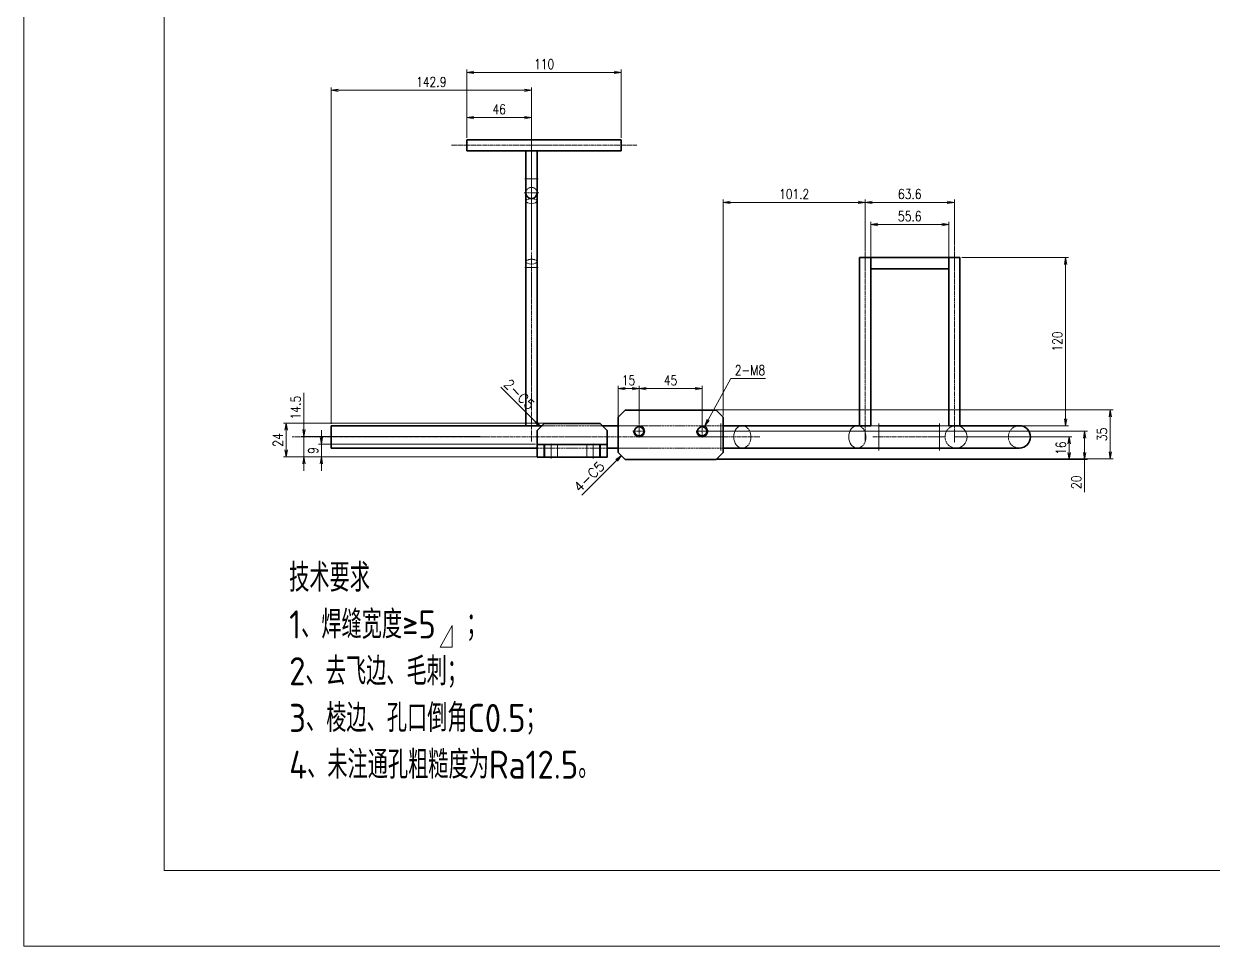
# Model space of a CAD drawing. Header units: millimetres. Extents: x 1333 to 106363, y -60675 to -5704.
# Drawn here: x 3231 to 4079, y -60675 to -60017 of the extents above; entities that cross this region are included whole.
import ezdxf
from ezdxf.enums import TextEntityAlignment as Align

# ---------------------------------------------------------------- set-up
doc = ezdxf.new("R2010")
doc.units = ezdxf.units.MM
doc.header["$LTSCALE"] = 0.5
doc.linetypes.add('AM_ISO02W050x2', pattern=[3.75, 3, -0.75])
doc.linetypes.add('AM_ISO08W050x2', pattern=[9, 6, -0.75, 1.5, -0.75])
for name, color, linetype, lineweight in [('中心线', 2, 'AM_ISO08W050x2', 18), ('图框', 7, 'Continuous', 18), ('标注线', 3, 'Continuous', 18), ('粗实线', 7, 'Continuous', 35), ('虚线', 1, 'AM_ISO02W050x2', 18)]:
    doc.layers.add(name, color=color, linetype=linetype, lineweight=lineweight)
doc.layers.add('打印', color=7, linetype='Continuous', lineweight=15, plot=False)
doc.layers.add('打印-禁用', color=7, linetype='Continuous', lineweight=15, plot=False)
doc.styles.add('DIM', font='romans.shx', dxfattribs={"width": 0.8, "bigfont": 'bigfont.shx'})
doc.styles.add('机械长仿宋', font='gbenor.shx', dxfattribs={"height": 1, "bigfont": 'gbcbig.shx'})
doc.dimstyles.new('DEH 1-1', dxfattribs={"dimtxt": 3.5, "dimasz": 2.5, "dimexe": 1, "dimexo": 0.625, "dimgap": 1.2, "dimtad": 1, "dimtoh": 1, "dimdsep": 46, "dimtxsty": 'DIM', "dimblk": 'OPEN', "dimcen": 0, "dimclrd": 8, "dimclre": 8, "dimclrt": 2, "dimazin": 2, "dimtfac": 0.5, "dimtmove": 0, "dimatfit": 3, "dimldrblk": 'OPEN', "dimfxl": 1, "dimtolj": 2, "dimlwd": 18, "dimlwe": 18, "dimarcsym": 0})
doc.dimstyles.new('DEH 1-2$0', dxfattribs={"dimscale": 2, "dimtxt": 3.5, "dimasz": 2.5, "dimexe": 1, "dimexo": 0.625, "dimgap": 1.2, "dimtad": 1, "dimdsep": 46, "dimtxsty": 'DIM', "dimblk": 'OPEN', "dimcen": 0, "dimclrd": 8, "dimclre": 8, "dimclrt": 2, "dimazin": 2, "dimtfac": 0.5, "dimtmove": 0, "dimatfit": 3, "dimldrblk": 'OPEN', "dimfxl": 1, "dimtolj": 2, "dimlwd": 13, "dimlwe": 13, "dimarcsym": 0})
doc.dimstyles.new('DEH 1-2$3', dxfattribs={"dimscale": 2, "dimtxt": 3.5, "dimasz": 2.5, "dimexe": 1, "dimexo": 0.625, "dimgap": 1.2, "dimtad": 1, "dimtoh": 1, "dimdsep": 46, "dimtxsty": 'DIM', "dimblk": 'OPEN', "dimcen": 0, "dimclrd": 8, "dimclre": 8, "dimclrt": 2, "dimazin": 2, "dimtfac": 0.5, "dimtofl": 0, "dimtmove": 0, "dimatfit": 3, "dimldrblk": 'OPEN', "dimfxl": 1, "dimtolj": 2, "dimlwd": 18, "dimlwe": 18, "dimarcsym": 0})

# ---------------------------------------------------------------- blocks, each defined once
blk = doc.blocks.new('GZDEH零件A3图框V01版')
at = {"layer": '图框', "linetype": 'Continuous'}
for p, q in [((2882.49, -1554.46), (2882.49, -1832.96)), ((2882.49, -1832.96), (3272.49, -1832.96))]:
    blk.add_line(p, q, dxfattribs=at)
at = {"layer": '打印-禁用', "linetype": 'Continuous'}
for p, q in [((2857.49, -1549.46), (2857.49, -1846.46)), ((2857.49, -1846.46), (3277.49, -1846.46))]:
    blk.add_line(p, q, dxfattribs=at)
blk = doc.blocks.new('DEH A3')
at = {"layer": '图框'}
blk.add_blockref('GZDEH零件A3图框V01版', (-2857.49, 1846.46), dxfattribs=at)
blk = doc.blocks.new('HJ')
at = {"layer": '标注线', "color": 2, "linetype": 'ByBlock', "lineweight": 9}
for p, q in [((0, 0), (4.34, 7.65)), ((4.34, 7.65), (4.34, 0)), ((4.34, 0), (0, 0))]:
    blk.add_line(p, q, dxfattribs=at)
blk = doc.blocks.new('_Open')
at = {"color": 0, "linetype": 'ByBlock', "lineweight": -2}
for p, q in [((-1, 0.17), (0, 0)), ((-1, -0.17), (0, 0)), ((0, 0), (-1, 0))]:
    blk.add_line(p, q, dxfattribs=at)
blk = doc.blocks.new('*D88')
at = {"layer": 'Defpoints', "color": 0, "transparency": 16777216}
for p in [(3592.58, -60064.39), (3592.58, -60179.6), (3449.69, -60303.66)]:
    blk.add_point(p, dxfattribs=at)
at = {"layer": '标注线', "color": 8, "lineweight": 13, "transparency": 16777216}
for p, q in [((3449.69, -60302.41), (3449.69, -60062.39)), ((3454.69, -60064.39), (3587.58, -60064.39)), ((3592.58, -60178.35), (3592.58, -60062.39))]:
    blk.add_line(p, q, dxfattribs=at)
at = {"layer": '标注线', "color": 8, "lineweight": 13, "transparency": 16777216, "xscale": 5, "yscale": 5, "zscale": 5, "rotation": 180}
blk.add_blockref('_Open', (3449.69, -60064.39), dxfattribs=at)
at = {"layer": '标注线', "color": 8, "lineweight": 13, "transparency": 16777216, "xscale": 5, "yscale": 5, "zscale": 5}
blk.add_blockref('_Open', (3592.58, -60064.39), dxfattribs=at)
at = {"layer": '标注线', "color": 2, "transparency": 16777216, "insert": (3521.13, -60058.49), "char_height": 7, "attachment_point": 5, "style": 'DIM'}
blk.add_mtext('\\A2;142.9', dxfattribs=at)
blk = doc.blocks.new('*D89')
at = {"layer": 'Defpoints', "color": 0, "transparency": 16777216}
for p in [(3546.58, -60083.94), (3546.58, -60099.66), (3592.58, -60116.2)]:
    blk.add_point(p, dxfattribs=at)
at = {"layer": '标注线', "color": 8, "lineweight": 13, "transparency": 16777216}
for p, q in [((3546.58, -60098.41), (3546.58, -60081.94)), ((3587.58, -60083.94), (3551.58, -60083.94)), ((3592.58, -60114.95), (3592.58, -60081.94))]:
    blk.add_line(p, q, dxfattribs=at)
at = {"layer": '标注线', "color": 8, "lineweight": 13, "transparency": 16777216, "xscale": 5, "yscale": 5, "zscale": 5, "rotation": 180}
blk.add_blockref('_Open', (3546.58, -60083.94), dxfattribs=at)
at = {"layer": '标注线', "color": 8, "lineweight": 13, "transparency": 16777216, "xscale": 5, "yscale": 5, "zscale": 5}
blk.add_blockref('_Open', (3592.58, -60083.94), dxfattribs=at)
at = {"layer": '标注线', "color": 2, "transparency": 16777216, "insert": (3569.58, -60078.04), "char_height": 7, "attachment_point": 5, "style": 'DIM'}
blk.add_mtext('\\A2;46', dxfattribs=at)
blk = doc.blocks.new('*D90')
at = {"layer": 'Defpoints', "color": 0, "transparency": 16777216}
for p in [(3656.58, -60051.69), (3546.58, -60099.66), (3656.58, -60099.66)]:
    blk.add_point(p, dxfattribs=at)
at = {"layer": '标注线', "color": 8, "lineweight": 13, "transparency": 16777216}
for p, q in [((3546.58, -60098.41), (3546.58, -60049.69)), ((3656.58, -60098.41), (3656.58, -60049.69)), ((3551.58, -60051.69), (3651.58, -60051.69))]:
    blk.add_line(p, q, dxfattribs=at)
at = {"layer": '标注线', "color": 8, "lineweight": 13, "transparency": 16777216, "xscale": 5, "yscale": 5, "zscale": 5, "rotation": 180}
blk.add_blockref('_Open', (3546.58, -60051.69), dxfattribs=at)
at = {"layer": '标注线', "color": 8, "lineweight": 13, "transparency": 16777216, "xscale": 5, "yscale": 5, "zscale": 5}
blk.add_blockref('_Open', (3656.58, -60051.69), dxfattribs=at)
at = {"layer": '标注线', "color": 2, "transparency": 16777216, "insert": (3601.58, -60045.79), "char_height": 7, "attachment_point": 5, "style": 'DIM'}
blk.add_mtext('\\A2;110', dxfattribs=at)
blk = doc.blocks.new('*D91')
at = {"layer": 'Defpoints', "color": 0, "transparency": 16777216}
for p in [(3890.03, -60160.16), (3834.43, -60185.66), (3890.03, -60185.66)]:
    blk.add_point(p, dxfattribs=at)
at = {"layer": '标注线', "color": 8, "lineweight": 13, "transparency": 16777216}
for p, q in [((3834.43, -60184.41), (3834.43, -60158.16)), ((3839.43, -60160.16), (3885.03, -60160.16)), ((3890.03, -60184.41), (3890.03, -60158.16))]:
    blk.add_line(p, q, dxfattribs=at)
at = {"layer": '标注线', "color": 8, "lineweight": 13, "transparency": 16777216, "xscale": 5, "yscale": 5, "zscale": 5, "rotation": 180}
blk.add_blockref('_Open', (3834.43, -60160.16), dxfattribs=at)
at = {"layer": '标注线', "color": 8, "lineweight": 13, "transparency": 16777216, "xscale": 5, "yscale": 5, "zscale": 5}
blk.add_blockref('_Open', (3890.03, -60160.16), dxfattribs=at)
at = {"layer": '标注线', "color": 2, "transparency": 16777216, "insert": (3862.23, -60154.26), "char_height": 7, "attachment_point": 5, "style": 'DIM'}
blk.add_mtext('\\A2;55.6', dxfattribs=at)
blk = doc.blocks.new('*D92')
at = {"layer": 'Defpoints', "color": 0, "transparency": 16777216}
for p in [(3894.03, -60144.36), (3830.43, -60174.83), (3894.03, -60173.53)]:
    blk.add_point(p, dxfattribs=at)
at = {"layer": '标注线', "color": 8, "lineweight": 13, "transparency": 16777216}
for p, q in [((3830.43, -60173.58), (3830.43, -60142.36)), ((3894.03, -60172.28), (3894.03, -60142.36)), ((3835.43, -60144.36), (3889.03, -60144.36))]:
    blk.add_line(p, q, dxfattribs=at)
at = {"layer": '标注线', "color": 8, "lineweight": 13, "transparency": 16777216, "xscale": 5, "yscale": 5, "zscale": 5, "rotation": 180}
blk.add_blockref('_Open', (3830.43, -60144.36), dxfattribs=at)
at = {"layer": '标注线', "color": 8, "lineweight": 13, "transparency": 16777216, "xscale": 5, "yscale": 5, "zscale": 5}
blk.add_blockref('_Open', (3894.03, -60144.36), dxfattribs=at)
at = {"layer": '标注线', "color": 2, "transparency": 16777216, "insert": (3862.23, -60138.46), "char_height": 7, "attachment_point": 5, "style": 'DIM'}
blk.add_mtext('\\A2;63.6', dxfattribs=at)
blk = doc.blocks.new('*D93')
at = {"layer": 'Defpoints', "color": 0, "transparency": 16777216}
for p in [(3830.43, -60144.36), (3830.43, -60178.74), (3729.26, -60297.66)]:
    blk.add_point(p, dxfattribs=at)
at = {"layer": '标注线', "color": 8, "lineweight": 13, "transparency": 16777216}
for p, q in [((3729.26, -60296.41), (3729.26, -60142.36)), ((3830.43, -60177.49), (3830.43, -60142.36)), ((3734.26, -60144.36), (3825.43, -60144.36))]:
    blk.add_line(p, q, dxfattribs=at)
at = {"layer": '标注线', "color": 8, "lineweight": 13, "transparency": 16777216, "xscale": 5, "yscale": 5, "zscale": 5, "rotation": 180}
blk.add_blockref('_Open', (3729.26, -60144.36), dxfattribs=at)
at = {"layer": '标注线', "color": 8, "lineweight": 13, "transparency": 16777216, "xscale": 5, "yscale": 5, "zscale": 5}
blk.add_blockref('_Open', (3830.43, -60144.36), dxfattribs=at)
at = {"layer": '标注线', "color": 2, "transparency": 16777216, "insert": (3779.85, -60138.46), "char_height": 7, "attachment_point": 5, "style": 'DIM'}
blk.add_mtext('\\A2;101.2', dxfattribs=at)
blk = doc.blocks.new('*D94')
at = {"layer": 'Defpoints', "color": 0, "transparency": 16777216}
for p in [(3417.7, -60301.84), (3605.75, -60301.84), (3596.58, -60325.84)]:
    blk.add_point(p, dxfattribs=at)
at = {"layer": '标注线', "color": 8, "lineweight": 13, "transparency": 16777216}
for p, q in [((3604.5, -60301.84), (3415.7, -60301.84)), ((3417.7, -60320.84), (3417.7, -60306.84)), ((3595.33, -60325.84), (3415.7, -60325.84))]:
    blk.add_line(p, q, dxfattribs=at)
at = {"layer": '标注线', "color": 8, "lineweight": 13, "transparency": 16777216, "xscale": 5, "yscale": 5, "zscale": 5}
for p, rotation in [((3417.7, -60301.84), 90), ((3417.7, -60325.84), 270)]:
    blk.add_blockref('_Open', p, dxfattribs=dict(at, rotation=rotation))
at = {"layer": '标注线', "color": 2, "transparency": 16777216, "insert": (3411.8, -60313.84), "char_height": 7, "attachment_point": 5, "rotation": 90, "style": 'DIM'}
blk.add_mtext('\\A2;24', dxfattribs=at)
blk = doc.blocks.new('*D95')
at = {"layer": 'Defpoints', "color": 0, "transparency": 16777216}
for p in [(3430.35, -60311.34), (3557.28, -60311.34), (3599.08, -60325.84)]:
    blk.add_point(p, dxfattribs=at)
at = {"layer": '标注线', "color": 8, "lineweight": 13, "transparency": 16777216}
for p, q in [((3430.35, -60306.34), (3430.35, -60280.28)), ((3556.03, -60311.34), (3428.35, -60311.34)), ((3430.35, -60325.84), (3430.35, -60311.34)), ((3597.83, -60325.84), (3428.35, -60325.84)), ((3430.35, -60330.84), (3430.35, -60335.84))]:
    blk.add_line(p, q, dxfattribs=at)
at = {"layer": '标注线', "color": 8, "lineweight": 13, "transparency": 16777216, "xscale": 5, "yscale": 5, "zscale": 5}
for p, rotation in [((3430.35, -60311.34), 270), ((3430.35, -60325.84), 90)]:
    blk.add_blockref('_Open', p, dxfattribs=dict(at, rotation=rotation))
at = {"layer": '标注线', "color": 2, "transparency": 16777216, "insert": (3424.45, -60290.81), "char_height": 7, "attachment_point": 5, "rotation": 90, "style": 'DIM'}
blk.add_mtext('\\A2;14.5', dxfattribs=at)
blk = doc.blocks.new('*D96')
at = {"layer": 'Defpoints', "color": 0, "transparency": 16777216}
for p in [(3721.43, -60292.34), (4005.22, -60292.34), (3724.26, -60327.34)]:
    blk.add_point(p, dxfattribs=at)
at = {"layer": '标注线', "color": 8, "lineweight": 13, "transparency": 16777216}
for p, q in [((3722.68, -60292.34), (4007.22, -60292.34)), ((4005.22, -60322.34), (4005.22, -60297.34)), ((3725.51, -60327.34), (4007.22, -60327.34))]:
    blk.add_line(p, q, dxfattribs=at)
at = {"layer": '标注线', "color": 8, "lineweight": 13, "transparency": 16777216, "xscale": 5, "yscale": 5, "zscale": 5}
for p, rotation in [((4005.22, -60292.34), 90), ((4005.22, -60327.34), 270)]:
    blk.add_blockref('_Open', p, dxfattribs=dict(at, rotation=rotation))
at = {"layer": '标注线', "color": 2, "transparency": 16777216, "insert": (3999.32, -60309.84), "char_height": 7, "attachment_point": 5, "rotation": 90, "style": 'DIM'}
blk.add_mtext('\\A2;35', dxfattribs=at)
blk = doc.blocks.new('*D97')
at = {"layer": 'Defpoints', "color": 0, "transparency": 16777216}
for p in [(3715.8, -60307.66), (3986.92, -60307.66), (3722.01, -60327.66)]:
    blk.add_point(p, dxfattribs=at)
at = {"layer": '标注线', "color": 8, "lineweight": 13, "transparency": 16777216}
for p, q in [((3717.05, -60307.66), (3988.92, -60307.66)), ((3986.92, -60312.66), (3986.92, -60322.66)), ((3723.26, -60327.66), (3988.92, -60327.66)), ((3986.92, -60327.66), (3986.92, -60350.94))]:
    blk.add_line(p, q, dxfattribs=at)
at = {"layer": '标注线', "color": 8, "lineweight": 13, "transparency": 16777216, "xscale": 5, "yscale": 5, "zscale": 5}
for p, rotation in [((3986.92, -60307.66), 90), ((3986.92, -60327.66), 270)]:
    blk.add_blockref('_Open', p, dxfattribs=dict(at, rotation=rotation))
at = {"layer": '标注线', "color": 2, "transparency": 16777216, "insert": (3981.02, -60344.01), "char_height": 7, "attachment_point": 5, "rotation": 90, "style": 'DIM'}
blk.add_mtext('\\A2;20', dxfattribs=at)
blk = doc.blocks.new('*D98')
at = {"layer": 'Defpoints', "color": 0, "transparency": 16777216}
for p in [(3654.26, -60277.2), (3654.26, -60299.12), (3669.26, -60303.02)]:
    blk.add_point(p, dxfattribs=at)
at = {"layer": '标注线', "color": 8, "lineweight": 13, "transparency": 16777216}
for p, q in [((3654.26, -60297.87), (3654.26, -60275.2)), ((3664.26, -60277.2), (3659.26, -60277.2)), ((3669.26, -60301.77), (3669.26, -60275.2))]:
    blk.add_line(p, q, dxfattribs=at)
at = {"layer": '标注线', "color": 8, "lineweight": 13, "transparency": 16777216, "xscale": 5, "yscale": 5, "zscale": 5, "rotation": 180}
blk.add_blockref('_Open', (3654.26, -60277.2), dxfattribs=at)
at = {"layer": '标注线', "color": 8, "lineweight": 13, "transparency": 16777216, "xscale": 5, "yscale": 5, "zscale": 5}
blk.add_blockref('_Open', (3669.26, -60277.2), dxfattribs=at)
at = {"layer": '标注线', "color": 2, "transparency": 16777216, "insert": (3661.76, -60271.3), "char_height": 7, "attachment_point": 5, "style": 'DIM'}
blk.add_mtext('\\A2;15', dxfattribs=at)
blk = doc.blocks.new('*D99')
at = {"layer": 'Defpoints', "color": 0, "transparency": 16777216}
for p in [(3714.26, -60277.2), (3669.26, -60304.02), (3714.26, -60304.94)]:
    blk.add_point(p, dxfattribs=at)
at = {"layer": '标注线', "color": 8, "lineweight": 13, "transparency": 16777216}
for p, q in [((3669.26, -60302.77), (3669.26, -60275.2)), ((3674.26, -60277.2), (3709.26, -60277.2)), ((3714.26, -60303.69), (3714.26, -60275.2))]:
    blk.add_line(p, q, dxfattribs=at)
at = {"layer": '标注线', "color": 8, "lineweight": 13, "transparency": 16777216, "xscale": 5, "yscale": 5, "zscale": 5, "rotation": 180}
blk.add_blockref('_Open', (3669.26, -60277.2), dxfattribs=at)
at = {"layer": '标注线', "color": 8, "lineweight": 13, "transparency": 16777216, "xscale": 5, "yscale": 5, "zscale": 5}
blk.add_blockref('_Open', (3714.26, -60277.2), dxfattribs=at)
at = {"layer": '标注线', "color": 2, "transparency": 16777216, "insert": (3691.76, -60271.3), "char_height": 7, "attachment_point": 5, "style": 'DIM'}
blk.add_mtext('\\A2;45', dxfattribs=at)
blk = doc.blocks.new('*D100')
at = {"layer": 'Defpoints', "color": 0, "transparency": 16777216}
for p in [(3716.18, -60303.83), (3712.35, -60310.85)]:
    blk.add_point(p, dxfattribs=at)
at = {"layer": '标注线', "color": 8, "lineweight": 18, "transparency": 16777216}
for p, q in [((3734.72, -60269.94), (3718.58, -60299.45)), ((3759.52, -60269.94), (3734.72, -60269.94))]:
    blk.add_line(p, q, dxfattribs=at)
at = {"layer": '标注线', "color": 8, "lineweight": 18, "transparency": 16777216, "xscale": 5, "yscale": 5, "zscale": 5, "rotation": 241.3304470458149}
blk.add_blockref('_Open', (3716.18, -60303.83), dxfattribs=at)
at = {"layer": '标注线', "color": 2, "transparency": 16777216, "insert": (3748.32, -60264.04), "char_height": 7, "attachment_point": 5, "style": 'DIM'}
blk.add_mtext('\\A2;2-M8', dxfattribs=at)
blk = doc.blocks.new('*D101')
at = {"layer": 'Defpoints', "color": 0, "transparency": 16777216}
for p in [(3596.58, -60316.84), (3442.8, -60325.84), (3596.58, -60325.84)]:
    blk.add_point(p, dxfattribs=at)
at = {"layer": '标注线', "color": 8, "lineweight": 13, "transparency": 16777216}
for p, q in [((3442.8, -60311.84), (3442.8, -60306.84)), ((3595.33, -60316.84), (3440.8, -60316.84)), ((3442.8, -60316.84), (3442.8, -60325.84)), ((3595.33, -60325.84), (3440.8, -60325.84)), ((3442.8, -60330.84), (3442.8, -60335.84))]:
    blk.add_line(p, q, dxfattribs=at)
at = {"layer": '标注线', "color": 8, "lineweight": 13, "transparency": 16777216, "xscale": 5, "yscale": 5, "zscale": 5}
for p, rotation in [((3442.8, -60316.84), 270), ((3442.8, -60325.84), 90)]:
    blk.add_blockref('_Open', p, dxfattribs=dict(at, rotation=rotation))
at = {"layer": '标注线', "color": 2, "transparency": 16777216, "insert": (3436.9, -60321.34), "char_height": 7, "attachment_point": 5, "rotation": 90, "style": 'DIM'}
blk.add_mtext('\\A2;9', dxfattribs=at)
blk = doc.blocks.new('*D102')
at = {"layer": 'Defpoints', "color": 0, "transparency": 16777216}
for p in [(3898.03, -60183.66), (3973.37, -60183.66), (3929.71, -60303.66)]:
    blk.add_point(p, dxfattribs=at)
at = {"layer": '标注线', "color": 8, "lineweight": 13, "transparency": 16777216}
for p, q in [((3899.28, -60183.66), (3975.37, -60183.66)), ((3973.37, -60298.66), (3973.37, -60188.66)), ((3930.96, -60303.66), (3975.37, -60303.66))]:
    blk.add_line(p, q, dxfattribs=at)
at = {"layer": '标注线', "color": 8, "lineweight": 13, "transparency": 16777216, "xscale": 5, "yscale": 5, "zscale": 5}
for p, rotation in [((3973.37, -60183.66), 90), ((3973.37, -60303.66), 270)]:
    blk.add_blockref('_Open', p, dxfattribs=dict(at, rotation=rotation))
at = {"layer": '标注线', "color": 2, "transparency": 16777216, "insert": (3967.47, -60243.66), "char_height": 7, "attachment_point": 5, "rotation": 90, "style": 'DIM'}
blk.add_mtext('\\A2;120', dxfattribs=at)
blk = doc.blocks.new('*D145')
at = {"layer": 'Defpoints', "color": 0, "transparency": 16777216}
for p in [(3893.43, -60311.66), (3975.89, -60311.66), (3722.01, -60327.66)]:
    blk.add_point(p, dxfattribs=at)
at = {"layer": '标注线', "color": 8, "lineweight": 13, "transparency": 16777216}
for p, q in [((3894.68, -60311.66), (3977.89, -60311.66)), ((3975.89, -60322.66), (3975.89, -60316.66)), ((3723.26, -60327.66), (3977.89, -60327.66))]:
    blk.add_line(p, q, dxfattribs=at)
at = {"layer": '标注线', "color": 8, "lineweight": 13, "transparency": 16777216, "xscale": 5, "yscale": 5, "zscale": 5}
for p, rotation in [((3975.89, -60311.66), 90), ((3975.89, -60327.66), 270)]:
    blk.add_blockref('_Open', p, dxfattribs=dict(at, rotation=rotation))
at = {"layer": '标注线', "color": 2, "transparency": 16777216, "insert": (3969.99, -60319.66), "char_height": 7, "attachment_point": 5, "rotation": 90, "style": 'DIM'}
blk.add_mtext('\\A2;16', dxfattribs=at)
blk = doc.blocks.new('CHAMFER_DIM_L')
at = {"color": 2, "char_height": 3.5, "attachment_point": 9, "style": 'DIM'}
for insert in [(-8.27, 28.27), (-8.27, 28.27), (-8.27, 28.27), (-11.2, 21.2), (-8.27, 25.32)]:
    blk.add_mtext('\\A2;', dxfattribs=dict(at, insert=insert))
at = {"layer": '标注线', "color": 2, "style": 'DIM'}
blk.add_attdef('000', text='', height=3.5, rotation=270, dxfattribs=at).set_placement((0, 7), align=Align.BOTTOM_RIGHT)
at = {"layer": '标注线'}
blk.add_leader([(0, 0), (0, 20)], dimstyle='DEH 1-1', dxfattribs=at)

msp = doc.modelspace()

# ---------------------------------------------------------------- linework, layer by layer
at = {"color": 7, "lineweight": 13, "ltscale": 0.2}
for p, q in [((3596.576, -60127.658), (3588.576, -60127.658)), ((3596.576, -60190.875), (3588.576, -60190.875))]:
    msp.add_line(p, q, dxfattribs=at)
at = {"color": 7, "lineweight": 13, "ltscale": 0.4}
for p, q in [((3840.208, -60319.658), (3840.208, -60303.658)), ((3883.432, -60319.658), (3883.432, -60303.658))]:
    msp.add_line(p, q, dxfattribs=at)
at = {"color": 7, "lineweight": 13}
for centre in [(3669.265, -60307.658), (3714.265, -60307.658)]:
    msp.add_arc(centre, 4, 169.999993, 100.000014, dxfattribs=at)
for centre, major_axis, ratio, start_param, end_param in [((3592.576, -60143.432), (4, 0), 0.4226183, 3.1415927, 6.2831853), ((3592.576, -60186.649), (4, 0), 0.4226183, 3.1415927, 6.2831853), ((3742.897, -60311.658), (0, -8), 0.7660444, 3.1415927, 6.2831853), ((3824.887, -60311.658), (0, -8), 0.7660444, 3.1415927, 6.2831853), ((3895.25, -60311.658), (0, -8), 0.9848078, 6.2831853, 9.4180289)]:
    msp.add_ellipse(centre, major_axis=major_axis, ratio=ratio, start_param=start_param, end_param=end_param, dxfattribs=at)
at = {"layer": '中心线'}
for p, q in [((3535.576, -60103.658), (3667.576, -60103.658)), ((3592.576, -60129.658), (3592.576, -60105.658)), ((3830.432, -60171.658), (3830.432, -60315.659)), ((3894.03, -60171.658), (3894.03, -60315.659)), ((3592.576, -60314.937), (3592.576, -60179.597)), ((3755.365, -60311.658), (3421.898, -60311.659)), ((3755.365, -60311.658), (3421.898, -60311.659)), ((3668.934, -60311.658), (3732.907, -60311.658)), ((3835.885, -60311.658), (3887.754, -60311.658))]:
    msp.add_line(p, q, dxfattribs=at)
at = {"layer": '中心线', "ltscale": 0.24}
for p, q in [((3587.776, -60127.658), (3597.376, -60127.658)), ((3587.776, -60190.875), (3597.376, -60190.875))]:
    msp.add_line(p, q, dxfattribs=at)
at = {"layer": '中心线', "ltscale": 0.26}
for p, q in [((3592.576, -60132.458), (3592.576, -60142.858)), ((3597.776, -60137.658), (3587.376, -60137.658))]:
    msp.add_line(p, q, dxfattribs=at)
at = {"layer": '中心线', "ltscale": 0.216028}
for p, q in [((3669.265, -60303.338), (3669.265, -60311.979)), ((3714.265, -60303.338), (3714.265, -60311.979))]:
    msp.add_line(p, q, dxfattribs=at)
at = {"layer": '中心线', "ltscale": 0.480015}
for p, q in [((3727.576, -60302.058), (3727.576, -60321.259)), ((3840.208, -60302.058), (3840.208, -60321.259))]:
    msp.add_line(p, q, dxfattribs=at)
at = {"layer": '中心线', "ltscale": 0.48}
msp.add_line((3883.432, -60321.258), (3883.432, -60302.058), dxfattribs=at)
at = {"layer": '中心线', "ltscale": 0.216027}
for p, q in [((3673.585, -60307.658), (3664.944, -60307.658)), ((3718.585, -60307.658), (3709.944, -60307.658))]:
    msp.add_line(p, q, dxfattribs=at)
at = {"layer": '中心线', "ltscale": 0.27}
for p, q in [((3606.576, -60327.058), (3606.576, -60316.258)), ((3636.576, -60327.058), (3636.576, -60316.258))]:
    msp.add_line(p, q, dxfattribs=at)
at = {"layer": '打印'}
msp.add_lwpolyline([(3230.64, -59486.881), (4910.64, -59486.881), (4910.64, -60674.881), (3230.64, -60674.881)], close=True, dxfattribs=at)
at = {"layer": '粗实线'}
for p, q in [((3656.576, -60099.658), (3546.576, -60099.658)), ((3588.576, -60107.658), (3546.576, -60107.658)), ((3588.576, -60127.658), (3588.576, -60107.658)), ((3656.576, -60107.658), (3596.576, -60107.658)), ((3596.576, -60127.658), (3596.576, -60107.658)), ((3588.576, -60186.649), (3588.576, -60144.053)), ((3596.576, -60186.649), (3596.576, -60144.053)), ((3826.432, -60303.659), (3826.432, -60183.659)), ((3890.03, -60183.659), (3834.432, -60183.659)), ((3834.432, -60303.659), (3834.432, -60183.659)), ((3898.03, -60303.659), (3898.03, -60183.659)), ((3588.576, -60303.659), (3588.576, -60193.659)), ((3596.576, -60190.875), (3596.576, -60303.659)), ((3834.432, -60191.659), (3890.03, -60191.659)), ((3890.03, -60303.659), (3890.03, -60191.659)), ((3659.265, -60292.658), (3724.265, -60292.658)), ((3572.687, -60303.659), (3449.687, -60303.659)), ((3600.076, -60303.659), (3572.687, -60303.659)), ((3601.576, -60302.158), (3641.576, -60302.158)), ((3654.265, -60297.658), (3654.265, -60322.658)), ((3729.265, -60322.658), (3729.265, -60297.658)), ((3742.897, -60303.658), (3824.887, -60303.658)), ((3856.576, -60303.658), (3883.432, -60303.658)), ((3898.03, -60303.658), (3940.398, -60303.658)), ((3449.687, -60319.659), (3596.576, -60319.659)), ((3601.576, -60317.158), (3641.576, -60317.158)), ((3742.897, -60319.658), (3824.887, -60319.658)), ((3856.576, -60319.658), (3883.432, -60319.658)), ((3895.25, -60319.658), (3940.398, -60319.658)), ((3601.576, -60326.158), (3641.576, -60326.158)), ((3724.265, -60327.658), (3659.265, -60327.658))]:
    msp.add_line(p, q, dxfattribs=at)
at = {"layer": '粗实线', "ltscale": 0.2}
for p, q in [((3546.576, -60107.658), (3546.576, -60099.658)), ((3656.576, -60107.658), (3656.576, -60099.658)), ((3596.576, -60107.658), (3588.576, -60107.658)), ((3826.432, -60183.659), (3834.432, -60183.659)), ((3890.03, -60183.659), (3898.03, -60183.659)), ((3826.432, -60303.659), (3834.432, -60303.659)), ((3890.03, -60303.659), (3898.03, -60303.659))]:
    msp.add_line(p, q, dxfattribs=at)
at = {"layer": '粗实线', "ltscale": 0.25}
for p, q in [((3588.576, -60127.658), (3588.576, -60137.658)), ((3596.576, -60127.658), (3596.576, -60137.658)), ((3596.576, -60307.158), (3596.576, -60317.158)), ((3646.576, -60307.158), (3646.576, -60317.158))]:
    msp.add_line(p, q, dxfattribs=at)
at = {"layer": '粗实线', "ltscale": 0.144345}
for p, q in [((3588.576, -60137.658), (3588.576, -60143.432)), ((3596.576, -60137.658), (3596.576, -60143.432))]:
    msp.add_line(p, q, dxfattribs=at)
at = {"layer": '粗实线', "ltscale": 0.015517}
for p, q in [((3588.576, -60144.053), (3588.576, -60143.432)), ((3596.576, -60144.053), (3596.576, -60143.432))]:
    msp.add_line(p, q, dxfattribs=at)
at = {"layer": '粗实线', "ltscale": 0.105655}
for p, q in [((3588.576, -60186.649), (3588.576, -60190.875)), ((3596.576, -60186.649), (3596.576, -60190.875))]:
    msp.add_line(p, q, dxfattribs=at)
at = {"layer": '粗实线', "ltscale": 0.1}
for p, q in [((3834.432, -60183.659), (3834.432, -60187.659)), ((3890.03, -60187.659), (3890.03, -60183.659)), ((3834.432, -60187.659), (3834.432, -60191.659)), ((3890.03, -60191.659), (3890.03, -60187.659)), ((3588.576, -60303.659), (3592.576, -60303.659)), ((3592.576, -60303.659), (3596.576, -60303.659))]:
    msp.add_line(p, q, dxfattribs=at)
at = {"layer": '粗实线', "ltscale": 0.069576}
msp.add_line((3588.576, -60193.659), (3588.576, -60190.875), dxfattribs=at)
at = {"layer": '粗实线', "ltscale": 0.176777}
for p, q in [((3659.265, -60292.658), (3654.265, -60297.658)), ((3724.265, -60292.658), (3729.265, -60297.658)), ((3601.576, -60302.158), (3596.576, -60307.158)), ((3641.576, -60302.158), (3646.576, -60307.158)), ((3654.265, -60322.658), (3659.265, -60327.658)), ((3724.265, -60327.658), (3729.265, -60322.658))]:
    msp.add_line(p, q, dxfattribs=at)
at = {"layer": '粗实线', "ltscale": 0.4}
msp.add_line((3449.687, -60303.659), (3449.687, -60319.659), dxfattribs=at)
msp.add_line((3449.687, -60303.659), (3449.687, -60319.659), dxfattribs=at)
at = {"layer": '粗实线', "ltscale": 0.279707}
msp.add_line((3654.265, -60303.659), (3643.076, -60303.659), dxfattribs=at)
at = {"layer": '粗实线', "ltscale": 0.340807}
for p, q in [((3742.897, -60303.658), (3729.265, -60303.658)), ((3742.897, -60319.658), (3729.265, -60319.658))]:
    msp.add_line(p, q, dxfattribs=at)
at = {"layer": '粗实线', "ltscale": 0.038629}
msp.add_line((3826.432, -60303.658), (3824.887, -60303.658), dxfattribs=at)
at = {"layer": '粗实线', "ltscale": 0.409213}
for p, q in [((3840.208, -60303.658), (3856.576, -60303.658)), ((3840.208, -60319.658), (3856.576, -60319.658))]:
    msp.add_line(p, q, dxfattribs=at)
at = {"layer": '粗实线', "ltscale": 0.225}
for p, q in [((3596.576, -60317.158), (3596.576, -60326.158)), ((3601.576, -60317.158), (3601.576, -60326.158)), ((3641.576, -60317.158), (3641.576, -60326.158)), ((3646.576, -60317.158), (3646.576, -60326.158))]:
    msp.add_line(p, q, dxfattribs=at)
at = {"layer": '粗实线', "ltscale": 0.125}
for p, q in [((3596.576, -60317.158), (3601.576, -60317.158)), ((3646.576, -60317.158), (3641.576, -60317.158)), ((3596.576, -60326.158), (3601.576, -60326.158)), ((3646.576, -60326.158), (3641.576, -60326.158))]:
    msp.add_line(p, q, dxfattribs=at)
at = {"layer": '粗实线', "ltscale": 0.192214}
msp.add_line((3646.576, -60319.659), (3654.265, -60319.659), dxfattribs=at)
at = {"layer": '粗实线', "ltscale": 0.383022}
msp.add_line((3840.208, -60319.658), (3824.887, -60319.658), dxfattribs=at)
at = {"layer": '粗实线', "ltscale": 0.295442}
msp.add_line((3883.432, -60319.658), (3895.25, -60319.658), dxfattribs=at)
at = {"layer": '粗实线'}
for centre in [(3669.265, -60307.658), (3714.265, -60307.658)]:
    msp.add_circle(centre, 3.324, dxfattribs=at)
msp.add_arc((3592.576, -60137.658), 4, 180, 0, dxfattribs=at)
msp.add_ellipse((3940.398, -60311.658), major_axis=(0, 8), ratio=0.9848078, start_param=3.1415927, end_param=6.2831853, dxfattribs=at)
at = {"layer": '虚线', "ltscale": 0.2}
for p, q in [((3596.576, -60127.658), (3588.576, -60127.658)), ((3890.03, -60191.659), (3890.03, -60183.659)), ((3596.576, -60190.875), (3588.576, -60190.875))]:
    msp.add_line(p, q, dxfattribs=at)
at = {"layer": '虚线'}
for p, q in [((3643.076, -60303.659), (3600.076, -60303.659)), ((3674.265, -60303.658), (3727.576, -60303.658)), ((3596.576, -60319.659), (3646.576, -60319.659)), ((3674.265, -60319.658), (3727.576, -60319.658))]:
    msp.add_line(p, q, dxfattribs=at)
at = {"layer": '虚线', "ltscale": 0.5}
for p, q in [((3674.265, -60303.659), (3654.265, -60303.659)), ((3654.265, -60319.659), (3674.265, -60319.659))]:
    msp.add_line(p, q, dxfattribs=at)
at = {"layer": '虚线', "ltscale": 0.4}
for p, q in [((3727.576, -60319.658), (3727.576, -60303.658)), ((3727.576, -60319.658), (3727.576, -60303.658)), ((3840.208, -60319.658), (3840.208, -60303.658)), ((3883.432, -60319.658), (3883.432, -60303.658))]:
    msp.add_line(p, q, dxfattribs=at)
at = {"layer": '虚线', "ltscale": 0.042215}
for p, q in [((3729.265, -60303.658), (3727.576, -60303.658)), ((3729.265, -60319.658), (3727.576, -60319.658))]:
    msp.add_line(p, q, dxfattribs=at)
at = {"layer": '虚线', "ltscale": 0.344393}
msp.add_line((3840.208, -60303.658), (3826.432, -60303.658), dxfattribs=at)
at = {"layer": '虚线', "ltscale": 0.295442}
msp.add_line((3883.432, -60303.658), (3895.25, -60303.658), dxfattribs=at)
at = {"layer": '虚线', "ltscale": 0.069512}
msp.add_line((3895.25, -60303.658), (3898.03, -60303.658), dxfattribs=at)
at = {"layer": '虚线', "ltscale": 0.225}
for p, q in [((3602.076, -60317.158), (3602.076, -60326.158)), ((3611.076, -60317.158), (3611.076, -60326.158)), ((3632.076, -60317.158), (3632.076, -60326.158)), ((3641.076, -60317.158), (3641.076, -60326.158))]:
    msp.add_line(p, q, dxfattribs=at)
at = {"layer": '虚线'}
msp.add_arc((3592.576, -60137.658), 4, 0, 180, dxfattribs=at)
for centre, major_axis, ratio, start_param, end_param in [((3592.576, -60143.432), (4, 0), 0.4226183, 6.2831853, 9.424778), ((3592.576, -60186.649), (4, 0), 0.4226183, 0, 3.1415927), ((3742.897, -60311.658), (0, -8), 0.7660444, 6.2831853, 9.424778), ((3824.887, -60311.658), (0, -8), 0.7660444, 6.2831853, 9.424778), ((3895.25, -60311.658), (0, -8), 0.9848078, 3.1348436, 6.2831853), ((3940.398, -60311.658), (0, 8), 0.9848078, 6.2831853, 9.424778)]:
    msp.add_ellipse(centre, major_axis=major_axis, ratio=ratio, start_param=start_param, end_param=end_param, dxfattribs=at)

# ---------------------------------------------------------------- block references
at = {"layer": '图框', "xscale": 4, "yscale": 4, "zscale": 4}
msp.add_blockref('DEH A3', (3230.64, -60674.881), dxfattribs=at)
at = {"layer": '标注线'}
for p, xscale, yscale, zscale, rotation, values in [((3599.076, -60304.344), 1.999999999997766, 2, 2, 44.9999999999263, {'000': '2-C5'}), ((3656.765, -60324.844), 2.000000000000338, 2.000000000000338, 2.000000000000338, 135.0000000001474, {'000': '4-C5'})]:
    msp.add_blockref('CHAMFER_DIM_L', p, dxfattribs=dict(at, xscale=xscale, yscale=yscale, zscale=zscale, rotation=rotation)).add_auto_attribs(values)
at = {"layer": '标注线', "color": 7, "xscale": 2, "yscale": 2, "zscale": 2}
msp.add_blockref('HJ', (3527.461, -60461.486), dxfattribs=at)

# ---------------------------------------------------------------- texts
at = {"layer": '标注线', "color": 2, "insert": (3419.824, -60402.055), "char_height": 40, "width": 824.16379, "attachment_point": 1, "style": '机械长仿宋'}
msp.add_mtext('{\\H0.5x;技术要求\\H1.4x;\\P\\H0.7143x;1、\\A2;焊缝宽度≥5  ；\\P\\A0;2、去飞边、毛刺；\\P3、\\A2;棱边、\\A0;孔口倒角C0.5；\\P4、未注通孔粗糙度为Ra12.5。\\P\\C3; }', dxfattribs=at)

# ---------------------------------------------------------------- dimensions: what is measured, and where the dimension line sits
at = {"layer": '标注线'}
for base, p1, p2, picture, middle in [((3656.576, -60051.688), (3546.576, -60099.658), (3656.576, -60099.658), '*D90', (3601.576, -60045.788)), ((3546.576, -60083.938), (3592.576, -60116.205), (3546.576, -60099.658), '*D89', (3569.576, -60078.038)), ((3894.03, -60144.361), (3830.432, -60174.829), (3894.03, -60173.528), '*D92', (3862.231, -60138.461)), ((3890.03, -60160.156), (3834.432, -60185.659), (3890.03, -60185.659), '*D91', (3862.231, -60154.256)), ((3654.265, -60277.199), (3669.265, -60303.023), (3654.265, -60299.121), '*D98', (3661.765, -60271.299)), ((3714.265, -60277.199), (3669.265, -60304.02), (3714.265, -60304.935), '*D99', (3691.765, -60271.299))]:
    dim = msp.add_linear_dim(base=base, p1=p1, p2=p2, dimstyle='DEH 1-2$0', dxfattribs=at)
    dim.commit()
    dim.dimension.update_dxf_attribs({"geometry": picture, "text_midpoint": middle})
for base, p1, p2, picture, middle in [((3592.576, -60064.394), (3449.687, -60303.659), (3592.576, -60179.597), '*D88', (3521.132, -60058.494)), ((3830.432, -60144.361), (3729.265, -60297.658), (3830.432, -60178.739), '*D93', (3779.848, -60138.461))]:
    dim = msp.add_linear_dim(base=base, p1=p1, p2=p2, dimstyle='DEH 1-2$0', override={"dimdec": 1}, dxfattribs=at)
    dim.commit()
    dim.dimension.update_dxf_attribs({"geometry": picture, "text_midpoint": middle})
for base, p1, p2, picture, middle in [((3973.37, -60183.659), (3929.714, -60303.658), (3898.03, -60183.659), '*D102', (3967.47, -60243.658)), ((3430.345, -60311.344), (3599.076, -60325.844), (3557.283, -60311.344), '*D95', (3424.445, -60290.81)), ((4005.22, -60292.344), (3724.265, -60327.344), (3721.435, -60292.344), '*D96', (3999.32, -60309.844)), ((3417.695, -60301.844), (3596.576, -60325.844), (3605.752, -60301.844), '*D94', (3411.795, -60313.844)), ((3442.804, -60325.844), (3596.576, -60316.844), (3596.576, -60325.844), '*D101', (3436.904, -60321.344)), ((3975.895, -60311.658), (3722.005, -60327.658), (3893.432, -60311.658), '*D145', (3969.995, -60319.658))]:
    dim = msp.add_linear_dim(base=base, p1=p1, p2=p2, angle=90, dimstyle='DEH 1-2$0', dxfattribs=at)
    dim.commit()
    dim.dimension.update_dxf_attribs({"geometry": picture, "text_midpoint": middle})
dim = msp.add_diameter_dim_2p(p1=(3712.346, -60310.853), p2=(3716.184, -60303.834), dimstyle='DEH 1-2$3', override={"dimpost": '2-M<>'}, dxfattribs=at)
dim.commit()
dim.dimension.update_dxf_attribs({"geometry": '*D100', "text_midpoint": (3748.318, -60269.938), "dimtype": 163})
dim = msp.add_linear_dim(base=(3986.92, -60307.658), p1=(3722.005, -60327.658), p2=(3715.796, -60307.658), angle=90, dimstyle='DEH 1-2$0', override={"dimdec": 0}, dxfattribs=at)
dim.commit()
dim.dimension.update_dxf_attribs({"geometry": '*D97', "text_midpoint": (3986.92, -60344.01), "dimtype": 160})

doc.saveas('drawing.dxf')
